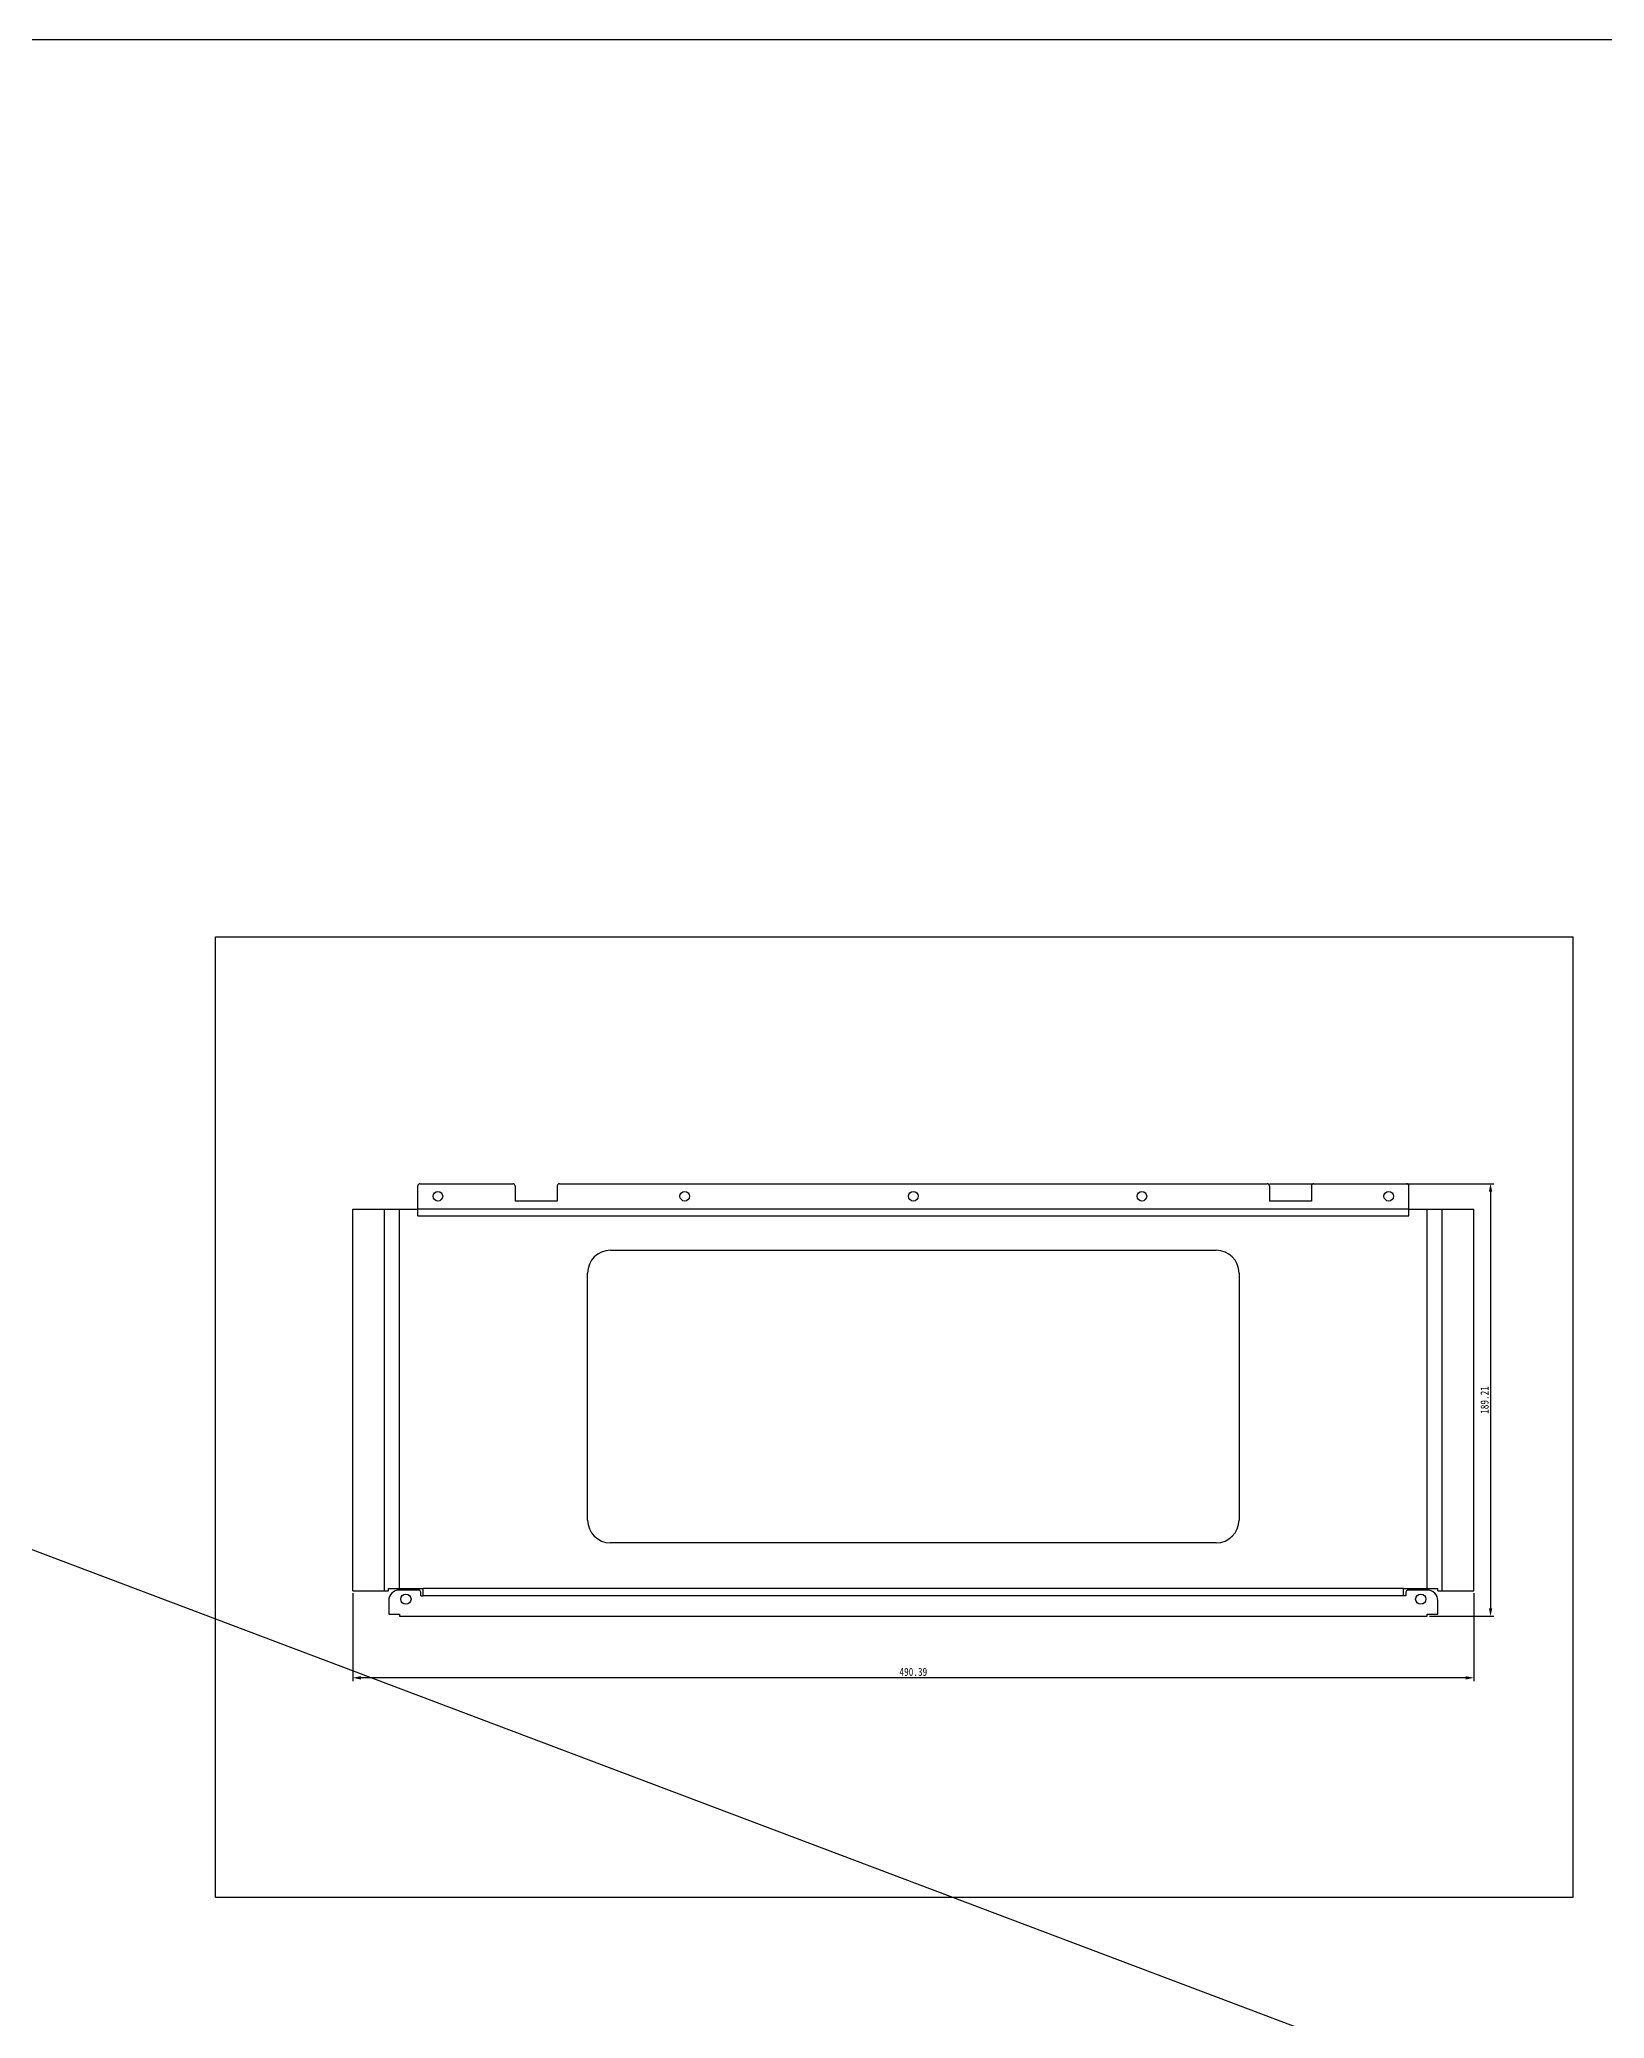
# Model space of a CAD drawing. Header units: millimetres. Extents: x -177 to 18421, y -5017 to 3255.
# Drawn here: x 5325 to 6010, y 1971 to 2836 of the extents above; entities that cross this region are included whole.
import ezdxf

# ---------------------------------------------------------------- set-up
doc = ezdxf.new("R2010")
doc.units = ezdxf.units.MM
doc.header["$LTSCALE"] = 46.255
doc.header["$PDMODE"] = 3
doc.header["$PDSIZE"] = 8
doc.layers.get('0').update_dxf_attribs({"linetype": 'CONTINUOUS'})
doc.layers.get('Defpoints').update_dxf_attribs({"linetype": 'CONTINUOUS'})
doc.layers.add('02___PRT_ALL_AXES', color=7, linetype='CONTINUOUS')
doc.styles.get("Standard").update_dxf_attribs({"font": 'txt', "width": 0.85})
doc.dimstyles.new('DIMSTYLE_1', dxfattribs={"dimtxt": 3.5, "dimasz": 3.5, "dimexe": 1.5, "dimexo": 1, "dimgap": 0.875, "dimtad": 1, "dimdsep": 46, "dimtxsty": 'Standard', "dimblk": '_FILLED', "dimcen": 0.09, "dimadec": 0, "dimazin": 0, "dimtp": 0.01, "dimtm": 0.01, "dimtfac": 1, "dimtofl": 0, "dimtmove": 0, "dimatfit": 3, "dimldrblk": '_FILLED', "dimfxl": 0, "dimtolj": 1, "dimarcsym": 0})

# ---------------------------------------------------------------- blocks, each defined once
blk = doc.blocks.new('_FILLED')
at = {"color": 0, "linetype": 'ByBlock'}
blk.add_solid([(0, 0), (-1, 0.21), (-1, -0.21)], dxfattribs=at)
blk = doc.blocks.new('*D107')
at = {"color": 0, "linetype": 'Continuous', "lineweight": -2, "transparency": 16777216}
for p, q in [((5462.31, 2156.52), (5462.31, 2118)), ((5952.7, 2156.52), (5952.7, 2118)), ((5949.2, 2119.5), (5465.81, 2119.5))]:
    blk.add_line(p, q, dxfattribs=at)
at = {"layer": 'Defpoints', "color": 0, "linetype": 'Continuous', "transparency": 16777216}
for p in [(5462.31, 2157.52), (5952.7, 2157.52), (5462.31, 2119.5)]:
    blk.add_point(p, dxfattribs=at)
at = {"color": 0, "linetype": 'Continuous', "lineweight": -2, "transparency": 16777216, "xscale": 3.5, "yscale": 3.5, "zscale": 3.5, "rotation": 180}
blk.add_blockref('_FILLED', (5462.31, 2119.5), dxfattribs=at)
at = {"color": 0, "linetype": 'Continuous', "lineweight": -2, "transparency": 16777216, "xscale": 3.5, "yscale": 3.5, "zscale": 3.5}
blk.add_blockref('_FILLED', (5952.7, 2119.5), dxfattribs=at)
at = {"color": 0, "linetype": 'Continuous', "transparency": 16777216, "insert": (5707.51, 2123.87), "char_height": 3.5, "width": 25.5, "attachment_point": 2}
blk.add_mtext('\\A1;490.39', dxfattribs=at)
blk = doc.blocks.new('*D108')
at = {"color": 0, "linetype": 'Continuous', "lineweight": -2, "transparency": 16777216}
for p, q in [((5863.31, 2335.62), (5961.55, 2335.62)), ((5960.05, 2332.12), (5960.05, 2149.91)), ((5933.31, 2146.41), (5961.55, 2146.41))]:
    blk.add_line(p, q, dxfattribs=at)
at = {"layer": 'Defpoints', "color": 0, "linetype": 'Continuous', "transparency": 16777216}
for p in [(5862.31, 2335.62), (5932.31, 2146.41), (5960.05, 2146.41)]:
    blk.add_point(p, dxfattribs=at)
at = {"color": 0, "linetype": 'Continuous', "lineweight": -2, "transparency": 16777216, "xscale": 3.5, "yscale": 3.5, "zscale": 3.5}
for p, rotation in [((5960.05, 2335.62), 90), ((5960.05, 2146.41), 270)]:
    blk.add_blockref('_FILLED', p, dxfattribs=dict(at, rotation=rotation))
at = {"color": 0, "linetype": 'Continuous', "transparency": 16777216, "insert": (5955.67, 2241.02), "char_height": 3.5, "width": 25.5, "attachment_point": 2, "rotation": 90}
blk.add_mtext('\\A1;189.21', dxfattribs=at)

msp = doc.modelspace()

# ---------------------------------------------------------------- linework, layer by layer
msp.add_line((3572.303, 2835.974), (11895.066, -305.175))
at = {"color": 7, "linetype": 'Continuous'}
for p, q in [((5402.235, 2023.628), (5402.235, 2443.628)), ((5402.235, 2443.628), (5996.235, 2443.628)), ((5996.235, 2023.628), (5996.235, 2443.628)), ((5402.235, 2023.628), (5996.235, 2023.628))]:
    msp.add_line(p, q, dxfattribs=at)
at = {"color": 3, "linetype": 'Continuous'}
for p, q in [((5490.707, 2324.621), (5490.707, 2334.621)), ((5491.707, 2335.621), (5532.307, 2335.621)), ((5533.307, 2334.621), (5533.307, 2327.921)), ((5551.707, 2334.621), (5551.707, 2327.921)), ((5552.707, 2335.621), (5862.307, 2335.621)), ((5863.307, 2334.621), (5863.307, 2327.921)), ((5881.707, 2334.621), (5881.707, 2327.921)), ((5882.707, 2335.621), (5923.307, 2335.621)), ((5924.307, 2324.621), (5924.307, 2334.621)), ((5462.311, 2157.515), (5462.311, 2324.515)), ((5462.311, 2324.515), (5476.145, 2324.515)), ((5482.707, 2324.515), (5490.707, 2324.515)), ((5551.707, 2327.921), (5533.307, 2327.921)), ((5881.707, 2327.921), (5863.307, 2327.921)), ((5924.307, 2324.515), (5932.307, 2324.515)), ((5938.869, 2324.515), (5952.703, 2324.515)), ((5952.703, 2157.515), (5952.703, 2324.515)), ((5575.007, 2306.515), (5840.007, 2306.515)), ((5565.007, 2188.515), (5565.007, 2296.515)), ((5850.007, 2296.515), (5850.007, 2188.515)), ((5840.007, 2178.515), (5575.007, 2178.515)), ((5462.311, 2157.515), (5476.145, 2157.515)), ((5482.707, 2158.515), (5493.007, 2158.515)), ((5491.007, 2157.909), (5482.707, 2157.909)), ((5492.007, 2155.409), (5492.007, 2156.909)), ((5492.007, 2155.409), (5493.007, 2155.409)), ((5922.007, 2158.515), (5932.307, 2158.515)), ((5923.007, 2155.409), (5922.007, 2155.409)), ((5923.007, 2156.909), (5923.007, 2155.409)), ((5932.307, 2157.909), (5924.007, 2157.909)), ((5938.869, 2157.515), (5952.703, 2157.515)), ((5478.007, 2153.209), (5478.007, 2147.409)), ((5478.007, 2147.409), (5482.707, 2147.409)), ((5482.707, 2147.409), (5482.707, 2146.409)), ((5482.707, 2146.409), (5932.307, 2146.409)), ((5932.307, 2147.409), (5937.007, 2147.409)), ((5932.307, 2146.409), (5932.307, 2147.409)), ((5937.007, 2147.409), (5937.007, 2153.209))]:
    msp.add_line(p, q, dxfattribs=at)
msp.add_lwpolyline([(3572.303, 2835.974), (11895.066, 2835.974), (11895.066, -305.175), (3572.303, -305.175)], close=True)
for centre, radius, start, end in [((5491.707, 2334.621), 1, 90, 180), ((5532.307, 2334.621), 1, 0, 90), ((5552.707, 2334.621), 1, 90, 180), ((5862.307, 2334.621), 1, 0, 90), ((5882.707, 2334.621), 1, 90, 180), ((5923.307, 2334.621), 1, 0, 90), ((5575.007, 2296.515), 10, 90, 180), ((5840.007, 2296.515), 10, 0, 90), ((5575.007, 2188.515), 10, 180, 270), ((5840.007, 2188.515), 10, 270, 0), ((5482.707, 2153.209), 4.7, 90, 180), ((5491.007, 2156.909), 1, 0, 90), ((5924.007, 2156.909), 1, 90, 180), ((5932.307, 2153.209), 4.7, 0, 90)]:
    msp.add_arc(centre, radius, start, end, dxfattribs=at)
at = {"layer": '02___PRT_ALL_AXES', "color": 3, "linetype": 'Continuous'}
for p, q in [((5476.145, 2157.515), (5476.145, 2324.515)), ((5476.145, 2324.515), (5482.707, 2324.515)), ((5482.707, 2158.515), (5482.707, 2324.515)), ((5490.707, 2321.515), (5490.707, 2324.621)), ((5490.707, 2324.621), (5924.307, 2324.621)), ((5490.707, 2321.515), (5924.307, 2321.515)), ((5924.307, 2321.515), (5924.307, 2324.621)), ((5932.307, 2324.515), (5938.869, 2324.515)), ((5932.307, 2158.515), (5932.307, 2324.515)), ((5938.869, 2157.515), (5938.869, 2324.515)), ((5476.145, 2157.515), (5477.97, 2157.515)), ((5477.97, 2157.515), (5477.97, 2158.515)), ((5477.97, 2158.515), (5482.707, 2158.515)), ((5493.007, 2155.409), (5493.007, 2158.515)), ((5922.007, 2158.515), (5493.007, 2158.515)), ((5922.007, 2155.409), (5493.007, 2155.409)), ((5922.007, 2155.409), (5922.007, 2158.515)), ((5932.307, 2158.515), (5937.044, 2158.515)), ((5937.044, 2157.515), (5937.044, 2158.515)), ((5937.044, 2157.515), (5938.869, 2157.515))]:
    msp.add_line(p, q, dxfattribs=at)
for centre, radius in [((5499.507, 2330.121), 2.1), ((5607.507, 2330.121), 2.1), ((5707.507, 2330.121), 2.1), ((5807.507, 2330.121), 2.1), ((5915.507, 2330.121), 2.1), ((5485.507, 2153.909), 2.25), ((5929.507, 2153.909), 2.25)]:
    msp.add_circle(centre, radius, dxfattribs=at)

# ---------------------------------------------------------------- dimensions: what is measured, and where the dimension line sits
at = {"color": 2, "linetype": 'Continuous'}
for base, p1, p2, angle, picture, middle in [((5960.049, 2146.409), (5862.307, 2335.621), (5932.307, 2146.409), 270, '*D108', (5960.049, 2241.015)), ((5462.311, 2119.495), (5952.703, 2157.515), (5462.311, 2157.515), 180, '*D107', (5707.507, 2119.495))]:
    dim = msp.add_linear_dim(base=base, p1=p1, p2=p2, angle=angle, dimstyle='DIMSTYLE_1', dxfattribs=at)
    dim.commit()
    dim.dimension.update_dxf_attribs({"geometry": picture, "text_midpoint": middle, "dimtype": 160})

doc.saveas('drawing.dxf')
